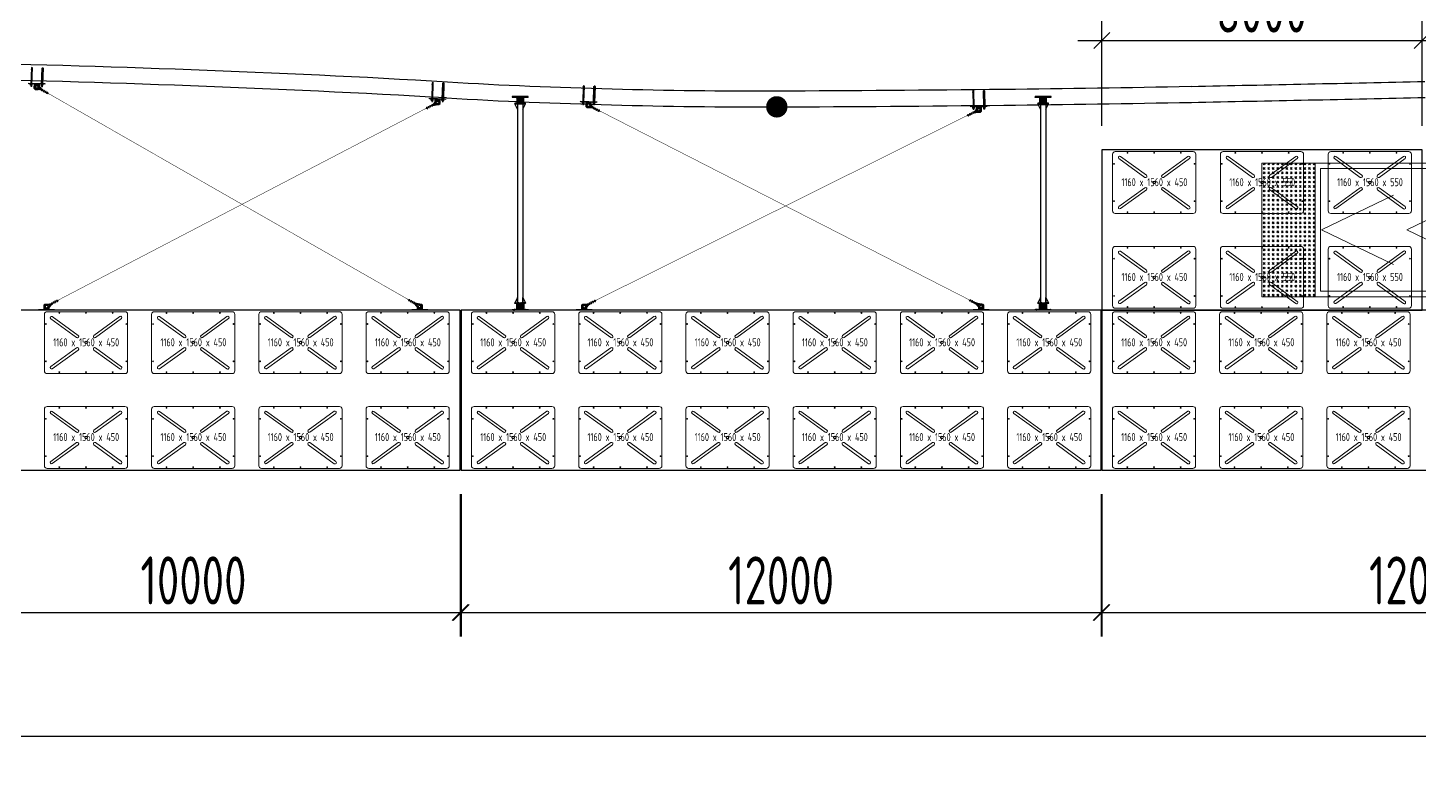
# Model space of a CAD drawing. Header units: millimetres. Extents: x 4 to 2106212, y -117026 to 198097.
# Drawn here: x 1262179 to 1288262, y 118370 to 132092 of the extents above; entities that cross this region are included whole.
import ezdxf

# ---------------------------------------------------------------- set-up
doc = ezdxf.new("R2010")
doc.units = ezdxf.units.MM
for name, pattern in [('CENTER', [0.6, 0.375, -0.075, 0.075, -0.075]), ('DASHDOT2', [12.7, 6.35, -3.175, 0, -3.175]), ('DASHED2', [0.375, 0.25, -0.125])]:
    doc.linetypes.add(name, pattern=pattern)
for name, color, linetype in [('0 @ 1', 7, 'Continuous'), ('BS-Annectent', 115, 'Continuous'), ('HR-dimension', 9, 'Continuous'), ('HR-pontoon', 161, 'Continuous'), ('STEEL', 34, 'Continuous'), ('粗实线', 7, 'Continuous')]:
    doc.layers.add(name, color=color, linetype=linetype)
for name, color, linetype, lineweight in [('扣板', 7, 'Continuous', 9), ('抱桩器', 1, 'Continuous', 18), ('文本', 3, 'Continuous', 13), ('浮箱', 160, 'Continuous', 20)]:
    doc.layers.add(name, color=color, linetype=linetype, lineweight=lineweight)
doc.styles.add('hztxt', font='ros1.shx', dxfattribs={"width": 0.8, "bigfont": 'hztxt.shx'})
doc.linetypes.add('10422', pattern='A,2,[150,AAA.SHX,S=1,R=0,X=0,Y=1],2,[177,AAA.SHX,S=1,R=0,X=0,Y=0.8],1e-09', length=4)
doc.linetypes.add('444', pattern='A,4.5,[145,AAA.SHX,S=1,R=0,X=0,Y=1],4.5,-0.5,[146,AAA.SHX,S=1,R=0,X=0,Y=0],-0.5', length=10)
doc.dimstyles.new('DIM-300', dxfattribs={"dimscale": 300, "dimtxt": 3, "dimasz": 1, "dimexe": 1.5, "dimexo": 1.5, "dimgap": 0.5, "dimtad": 1, "dimdec": 0, "dimzin": 0, "dimdsep": 46, "dimtxsty": 'hztxt', "dimblk": 'OBLIQUE', "dimcen": 0, "dimdle": 1.5, "dimclrd": 9, "dimclre": 9, "dimclrt": 6, "dimadec": 0, "dimazin": 0, "dimtfac": 1, "dimtdec": 0, "dimtix": 1, "dimtofl": 0, "dimtmove": 2, "dimatfit": 0, "dimfxl": 5, "dimtolj": 1, "dimtzin": 0, "dimarcsym": 0})
pattern_1 = [(40.81217054, (-573818.8873, 176698.6793), (-1.452584633, 1.682112997), []), (130.81217054, (-573818.8873, 176698.6793), (-4.5872822625, 1.911641361), [5.55625, -3.33375])]
pattern_2 = [(40.81217054, (-578777.1463, 176555.198), (-1.452584633, 1.682112997), []), (130.81217054, (-578777.1463, 176555.198), (-4.5872822625, 1.911641361), [5.55625, -3.33375])]
pattern_3 = [(225, (43212.285, 45564.743), (4.49012806, -4.49012806), []), (225, (43207.795, 45564.743), (4.49012806, -4.49012806), [7.9375, -1.5875, 0, -1.5875])]
pattern_4 = [(225, (-344287.005, -129412.7357), (4.49012806, -4.49012806), []), (225, (-344291.495, -129412.7357), (4.49012806, -4.49012806), [7.9375, -1.5875, 0, -1.5875])]

# ---------------------------------------------------------------- blocks, each defined once
blk = doc.blocks.new('_Oblique')
at = {"color": 0, "linetype": 'ByBlock', "lineweight": -2}
blk.add_line((-0.5, -0.5), (0.5, 0.5), dxfattribs=at)
blk = doc.blocks.new('*D83')
at = {"color": 9, "lineweight": -2, "transparency": 16777216}
for p, q in [((1282315, 130255), (1282315, 132304)), ((1288315, 130255), (1288315, 132304)), ((1281865, 131854), (1288765, 131854))]:
    blk.add_line(p, q, dxfattribs=at)
at = {"layer": 'Defpoints', "color": 0, "transparency": 16777216}
for p in [(1288315, 131854), (1282315, 129805), (1288315, 129805)]:
    blk.add_point(p, dxfattribs=at)
at = {"color": 9, "lineweight": -2, "transparency": 16777216, "xscale": 300, "yscale": 300, "zscale": 300, "rotation": 180}
blk.add_blockref('_Oblique', (1282315, 131854), dxfattribs=at)
at = {"color": 9, "lineweight": -2, "transparency": 16777216, "xscale": 300, "yscale": 300, "zscale": 300}
blk.add_blockref('_Oblique', (1288315, 131854), dxfattribs=at)
at = {"color": 6, "transparency": 16777216, "insert": (1285315, 132454), "char_height": 900, "attachment_point": 5, "style": 'hztxt'}
blk.add_mtext('\\A1;6000', dxfattribs=at)
blk = doc.blocks.new('*U583')
at = {"layer": '抱桩器'}
h = blk.add_hatch(dxfattribs=at)
h.set_pattern_fill('GOST_GLASS', color=252, scale=10, angle=90)
h.set_pattern_definition([(135, (-669974.417, -109419.865), (5e-15, 84.852814), [50, -70]), (135, (-669974.417, -109398.65), (5e-15, 84.852814), [20, -100]), (135, (-669995.63, -109419.865), (5e-15, 84.852814), [20, -100])])
h.paths.add_polyline_path([(-3750, 1250), (-3750, -1250), (-4750, -1250), (-4750, 1250)])
h = blk.add_hatch(dxfattribs=at)
h.set_pattern_fill('GOST_GLASS', color=252, scale=10, angle=90)
h.set_pattern_definition([(135, (-673974.717, -109419.865), (5e-15, 84.852814), [50, -70]), (135, (-673974.717, -109398.65), (5e-15, 84.852814), [20, -100]), (135, (-673995.93, -109419.865), (5e-15, 84.852814), [20, -100])])
h.paths.add_polyline_path([(4250, 1250), (4250, -1250), (4750, -1250), (4750, 1250)])
at = {"layer": '抱桩器', "color": 252}
for points in [[(-3750, 1250), (-3750, -1250), (-4750, -1250), (-4750, 1250)], [(4250, -1250), (-3750, -1250), (-3750, 1250), (4250, 1250)], [(4150, -1150), (-3650, -1150), (-3650, 1150), (4150, 1150)], [(4250, 1250), (4250, -1250), (4750, -1250), (4750, 1250)]]:
    blk.add_lwpolyline(points, close=True, dxfattribs=at)
for points in [[(-2284, -650), (-3634, 0), (-2284, 650)], [(-684, -650), (-2034, 0), (-684, 650)], [(916, -650), (-434, 0), (916, 650)], [(2516, -650), (1166, 0), (2516, 650)], [(4116, -650), (2766, 0), (4116, 650)]]:
    blk.add_lwpolyline(points, dxfattribs=at)
blk = doc.blocks.new('*U584')
at = {"color": 0, "linetype": 'ByBlock', "lineweight": -2, "transparency": 16777216}
blk.add_blockref('*U583', (0, 0), dxfattribs=at)
blk = doc.blocks.new('MT-ZP')
at = {"layer": 'HR-pontoon', "color": 252}
for points in [[(714284, 261226), (714284, 258226), (720284, 258226), (720284, 261226)], [(692254, 258226), (692254, 255226), (702254, 255226), (702254, 258226)], [(702269, 258226), (702269, 255226), (714269, 255226), (714269, 258226)], [(714284, 258226), (714284, 255226), (726284, 255226), (726284, 258226)]]:
    blk.add_lwpolyline(points, close=True, dxfattribs=at)
at = {"color": 252}
blk.add_blockref('*U584', (722034, 259726), dxfattribs=at)
blk = doc.blocks.new('*U81')
blk.add_blockref('MT-ZP', (-692747, -252919))
blk = doc.blocks.new('*U82')
at = {"color": 0, "linetype": 'ByBlock', "lineweight": -2, "transparency": 16777216}
blk.add_blockref('*U81', (0, 0), dxfattribs=at)
blk = doc.blocks.new('*D538')
at = {"color": 9, "lineweight": -2, "transparency": 16777216}
for p, q in [((1260285, 123355), (1260285, 120688)), ((1270285, 123355), (1270285, 120688)), ((1259835, 121138), (1270735, 121138))]:
    blk.add_line(p, q, dxfattribs=at)
at = {"layer": 'Defpoints', "color": 0, "transparency": 16777216}
for p in [(1260285, 123805), (1270285, 123805), (1270285, 121138)]:
    blk.add_point(p, dxfattribs=at)
at = {"color": 9, "lineweight": -2, "transparency": 16777216, "xscale": 300, "yscale": 300, "zscale": 300, "rotation": 180}
blk.add_blockref('_Oblique', (1260285, 121138), dxfattribs=at)
at = {"color": 9, "lineweight": -2, "transparency": 16777216, "xscale": 300, "yscale": 300, "zscale": 300}
blk.add_blockref('_Oblique', (1270285, 121138), dxfattribs=at)
at = {"color": 6, "transparency": 16777216, "insert": (1265285, 121738), "char_height": 900, "attachment_point": 5, "style": 'hztxt'}
blk.add_mtext('\\A1;10000', dxfattribs=at)
blk = doc.blocks.new('*D539')
at = {"color": 9, "lineweight": -2, "transparency": 16777216}
for p, q in [((1270300, 123355), (1270300, 120688)), ((1282300, 123355), (1282300, 120688)), ((1269850, 121138), (1282750, 121138))]:
    blk.add_line(p, q, dxfattribs=at)
at = {"layer": 'Defpoints', "color": 0, "transparency": 16777216}
for p in [(1270300, 123805), (1282300, 123805), (1282300, 121138)]:
    blk.add_point(p, dxfattribs=at)
at = {"color": 9, "lineweight": -2, "transparency": 16777216, "xscale": 300, "yscale": 300, "zscale": 300, "rotation": 180}
blk.add_blockref('_Oblique', (1270300, 121138), dxfattribs=at)
at = {"color": 9, "lineweight": -2, "transparency": 16777216, "xscale": 300, "yscale": 300, "zscale": 300}
blk.add_blockref('_Oblique', (1282300, 121138), dxfattribs=at)
at = {"color": 6, "transparency": 16777216, "insert": (1276300, 121738), "char_height": 900, "attachment_point": 5, "style": 'hztxt'}
blk.add_mtext('\\A1;12000', dxfattribs=at)
blk = doc.blocks.new('*D540')
at = {"color": 9, "lineweight": -2, "transparency": 16777216}
for p, q in [((1282315, 123355), (1282315, 120688)), ((1294315, 123355), (1294315, 120688)), ((1281865, 121138), (1294765, 121138))]:
    blk.add_line(p, q, dxfattribs=at)
at = {"layer": 'Defpoints', "color": 0, "transparency": 16777216}
for p in [(1282315, 123805), (1294315, 123805), (1294315, 121138)]:
    blk.add_point(p, dxfattribs=at)
at = {"color": 9, "lineweight": -2, "transparency": 16777216, "xscale": 300, "yscale": 300, "zscale": 300, "rotation": 180}
blk.add_blockref('_Oblique', (1282315, 121138), dxfattribs=at)
at = {"color": 9, "lineweight": -2, "transparency": 16777216, "xscale": 300, "yscale": 300, "zscale": 300}
blk.add_blockref('_Oblique', (1294315, 121138), dxfattribs=at)
at = {"color": 6, "transparency": 16777216, "insert": (1288315, 121738), "char_height": 900, "attachment_point": 5, "style": 'hztxt'}
blk.add_mtext('\\A1;12000', dxfattribs=at)
blk = doc.blocks.new('*D534')
at = {"color": 9, "lineweight": -2, "transparency": 16777216}
for p, q in [((1224240, 123355), (1224240, 118370)), ((1294315, 123355), (1294315, 118370)), ((1223790, 118820), (1294765, 118820))]:
    blk.add_line(p, q, dxfattribs=at)
at = {"layer": 'Defpoints', "color": 0, "transparency": 16777216}
for p in [(1224240, 123805), (1294315, 123805), (1294315, 118820)]:
    blk.add_point(p, dxfattribs=at)
at = {"color": 9, "lineweight": -2, "transparency": 16777216, "xscale": 300, "yscale": 300, "zscale": 300, "rotation": 180}
blk.add_blockref('_Oblique', (1224240, 118820), dxfattribs=at)
at = {"color": 9, "lineweight": -2, "transparency": 16777216, "xscale": 300, "yscale": 300, "zscale": 300}
blk.add_blockref('_Oblique', (1294315, 118820), dxfattribs=at)
at = {"color": 6, "transparency": 16777216, "insert": (1259278, 119420), "char_height": 900, "attachment_point": 5, "style": 'hztxt'}
blk.add_mtext('\\A1;70075', dxfattribs=at)
blk = doc.blocks.new('支座')
at = {"layer": '扣板', "color": 7}
blk.add_line((13512, 4747, 0), (13512, 5047, 0), dxfattribs=at)
at = {"layer": '扣板', "color": 7, "elevation": 0}
for points in [[(13512, 4747), (13512, 5047), (13520, 5047), (13520, 4747)], [(13600, 4947), (13620, 4927), (13620, 4867), (13600, 4847), (13520, 4847), (13520, 4947)], [(13560, 4932), (13520, 4932), (13520, 4922), (13560, 4922)], [(13560, 4862), (13520, 4862), (13520, 4872), (13560, 4872)]]:
    blk.add_lwpolyline(points, close=True, dxfattribs=at)
at = {"layer": '扣板', "color": 7}
blk.add_circle((13575, 4897, 0), 25, dxfattribs=at)
blk = doc.blocks.new('*U10')
at = {"color": 7, "linetype": 'Continuous', "lineweight": 15}
for p, q in [((-9, 9), (-10, 8)), ((-10, 8), (-10, 1)), ((-10, 1), (-9, 0)), ((-9, 9), (9, 9)), ((-9, 0), (9, 0)), ((-5, 8), (-5, 1)), ((5, 8), (5, 1)), ((10, 8), (9, 9)), ((9, 0), (10, 1)), ((10, 8), (10, 1))]:
    blk.add_line(p, q, dxfattribs=at)
for centre, start, end in [((0, -8), 72.4233, 107.5767), ((0, 17), 252.4233, 287.5767)]:
    blk.add_arc(centre, 17.2, start, end, dxfattribs=at)
for points, knots in [([(-10, 8), (-10, 9), (-9, 9), (-8, 9), (-7, 9), (-6, 9), (-6, 9), (-5, 8)], [0, 0, 0, 0, 0.264534, 0.399289, 0.53507, 0.765405, 1, 1, 1, 1]), ([(-5, 1), (-6, 1), (-6, 0), (-7, 0), (-8, 0), (-9, 0), (-10, 1), (-10, 1)], [0, 0, 0, 0, 0.264534, 0.399289, 0.53507, 0.765405, 1, 1, 1, 1]), ([(5, 8), (6, 9), (6, 9), (7, 9), (8, 9), (9, 9), (10, 9), (10, 8)], [0, 0, 0, 0, 0.264536, 0.399814, 0.535067, 0.765403, 1, 1, 1, 1]), ([(10, 1), (10, 1), (9, 0), (8, 0), (7, 0), (6, 0), (6, 1), (5, 1)], [0, 0, 0, 0, 0.264536, 0.399814, 0.535067, 0.765403, 1, 1, 1, 1])]:
    blk.add_open_spline(points, degree=3, knots=knots, dxfattribs=at)
blk = doc.blocks.new('A$C72EA2C7E')
blk.add_line((-8, -6), (8, -6))
at = {"color": 7, "linetype": 'Continuous', "lineweight": 15}
for p, q in [((-5, -40), (-5, -6)), ((-4, -41), (-5, -40)), ((5, -40), (-5, -40)), ((-4, -41), (5, -41)), ((5, -6), (5, -40)), ((5, -40), (5, -41))]:
    blk.add_line(p, q, dxfattribs=at)
at = {"color": 7, "linetype": 'Continuous', "lineweight": 0}
for p, q in [((-4, -41), (-4, -6)), ((5, -41), (5, -6))]:
    blk.add_line(p, q, dxfattribs=at)
blk.add_arc((0, -8), 8, 17.4862, 162.5138)
at = {"extrusion": (0, 0, -1), "xscale": 0.9999974999999999, "yscale": 0.9999974999999999, "zscale": -0.9999974999999999}
blk.add_blockref('*U10', (0, -39), dxfattribs=at)
blk = doc.blocks.new('*U1986')
h = blk.add_hatch(color=1)
h.dxf.hatch_style = 1
h.paths.add_polyline_path([(3382, 2191), (3473, 2218, 1.447528), (3428, 2281), (3373, 2204)])
h.paths.add_polyline_path([(3389, 2205), (3388, 2206), (3398, 2220), (3395, 2222), (3434, 2277, -1.452111), (3471, 2226), (3406, 2207), (3405, 2210)], flags=16)
h = blk.add_hatch()
h.set_pattern_fill('ANSI38', color=253, scale=0.7, angle=-4.1878)
h.set_pattern_definition(pattern_2)
h.paths.add_polyline_path([(3404, 2213), (3406, 2207), (3471, 2226, 1.452111), (3434, 2277), (3395, 2222), (3398, 2220), (3401, 2218), (3440, 2273, -1.452111), (3469, 2232)])
h = blk.add_hatch(color=1)
h.dxf.hatch_style = 1
h.paths.add_polyline_path([(-3373, -2204), (-3429, -2283, -1.406258), (-3473, -2218), (-3382, -2191)])
h.paths.add_polyline_path([(-3405, -2210), (-3406, -2207), (-3471, -2226, 1.406258), (-3435, -2278), (-3395, -2222), (-3388, -2205)], flags=16)
h = blk.add_hatch()
h.set_pattern_fill('ANSI38', color=253, scale=0.7, angle=-4.1878)
h.set_pattern_definition(pattern_1)
h.paths.add_polyline_path([(-3401, -2218), (-3395, -2222), (-3434, -2277, -1.452111), (-3471, -2226), (-3406, -2207), (-3405, -2210), (-3404, -2213), (-3469, -2232, 1.452111), (-3440, -2273)])
blk.add_line((3379, 2205), (3379, 2195))
at = {"color": 1, "linetype": 'DASHED2'}
blk.add_line((3483, 2289), (3493, 2274), dxfattribs=at)
at = {"color": 1, "const_width": 8.4}
for points in [[(3380, 2206), (-3393, -2203)], [(3386, 2200), (3251, 2112)], [(-3388, -2209), (-3246, -2117)]]:
    blk.add_lwpolyline(points, dxfattribs=at)
at = {"color": 1}
for points in [[(3382, 2191), (3473, 2218, 1.447528), (3428, 2281), (3373, 2204)], [(3398, 2220), (3388, 2206), (3389, 2205), (3405, 2210), (3406, 2207), (3471, 2226, 1.452111), (3434, 2277), (3395, 2222)], [(-3373, -2204), (-3428, -2281, -1.447528), (-3473, -2218), (-3382, -2191)], [(-3405, -2210), (-3389, -2205), (-3388, -2206), (-3398, -2220), (-3395, -2222), (-3434, -2277, -1.452111), (-3471, -2226), (-3406, -2207)]]:
    blk.add_lwpolyline(points, format="xyb", close=True, dxfattribs=at)
for points in [[(3379, 2195), (3472, 2222, 1.449849), (3431, 2279), (3379, 2205)], [(3406, 2207), (3471, 2226, 1.452111), (3434, 2277), (3395, 2222)], [(3406, 2207), (3471, 2226, 1.452111), (3434, 2277), (3395, 2222)], [(-3376, -2200), (-3431, -2279, -1.449849), (-3472, -2222), (-3384, -2197)], [(-3395, -2222), (-3434, -2277, -1.452111), (-3471, -2226), (-3406, -2207)], [(-3395, -2222), (-3434, -2277, -1.452111), (-3471, -2226), (-3406, -2207)]]:
    blk.add_lwpolyline(points, format="xyb")
for points in [[(3401, 2218), (3440, 2273, -1.452111), (3469, 2232), (3404, 2213), (3406, 2207), (3471, 2226, 1.452111), (3434, 2277), (3395, 2222)], [(-3404, -2213), (-3469, -2232, 1.452111), (-3440, -2273), (-3401, -2218), (-3395, -2222), (-3434, -2277, -1.452111), (-3471, -2226), (-3406, -2207)]]:
    blk.add_lwpolyline(points, format="xyb", close=True)
at = {"color": 252}
for points in [[(3401, 2218), (3440, 2273, -1.452111), (3469, 2232), (3404, 2213), (3406, 2207), (3471, 2226, 1.452111), (3434, 2277), (3395, 2222)], [(-3404, -2213), (-3469, -2232, 1.452111), (-3440, -2273), (-3401, -2218), (-3395, -2222), (-3434, -2277, -1.452111), (-3471, -2226), (-3406, -2207)]]:
    blk.add_lwpolyline(points, format="xyb", close=True, dxfattribs=at)
at = {"xscale": 0.6999999999999998, "yscale": 0.6999999999999998, "zscale": 0.6999999999999998, "rotation": 213.1298866380289}
for p in [(3284, 2123), (3315, 2143), (3345, 2163), (3376, 2183), (-3360, -2201), (-3329, -2181), (-3299, -2161), (-3267, -2141)]:
    blk.add_blockref('A$C72EA2C7E', p, dxfattribs=at)
blk = doc.blocks.new('*U1987')
at = {"color": 0, "linetype": 'ByBlock', "lineweight": -2, "transparency": 16777216}
blk.add_blockref('*U1986', (0, 0), dxfattribs=at)
blk = doc.blocks.new('*U1982')
h = blk.add_hatch(color=1)
h.dxf.hatch_style = 1
h.paths.add_polyline_path([(3382, 2191), (3473, 2218, 1.447528), (3428, 2281), (3373, 2204)])
h.paths.add_polyline_path([(3389, 2205), (3388, 2206), (3398, 2220), (3395, 2222), (3434, 2277, -1.452111), (3471, 2226), (3406, 2207), (3405, 2210)], flags=16)
h = blk.add_hatch()
h.set_pattern_fill('ANSI38', color=253, scale=0.7, angle=-4.1878)
h.set_pattern_definition(pattern_2)
h.paths.add_polyline_path([(3404, 2213), (3406, 2207), (3471, 2226, 1.452111), (3434, 2277), (3395, 2222), (3398, 2220), (3401, 2218), (3440, 2273, -1.452111), (3469, 2232)])
h = blk.add_hatch(color=1)
h.dxf.hatch_style = 1
h.paths.add_polyline_path([(-3373, -2204), (-3429, -2283, -1.406258), (-3473, -2218), (-3382, -2191)])
h.paths.add_polyline_path([(-3405, -2210), (-3406, -2207), (-3471, -2226, 1.406258), (-3435, -2278), (-3395, -2222), (-3388, -2205)], flags=16)
h = blk.add_hatch()
h.set_pattern_fill('ANSI38', color=253, scale=0.7, angle=-4.1878)
h.set_pattern_definition(pattern_1)
h.paths.add_polyline_path([(-3401, -2218), (-3395, -2222), (-3434, -2277, -1.452111), (-3471, -2226), (-3406, -2207), (-3405, -2210), (-3404, -2213), (-3469, -2232, 1.452111), (-3440, -2273)])
blk.add_line((3379, 2205), (3379, 2195))
at = {"color": 1, "linetype": 'DASHED2'}
blk.add_line((3483, 2289), (3493, 2274), dxfattribs=at)
at = {"color": 1, "const_width": 8.4}
for points in [[(3380, 2206), (-3393, -2203)], [(3386, 2200), (3251, 2112)], [(-3388, -2209), (-3246, -2117)]]:
    blk.add_lwpolyline(points, dxfattribs=at)
at = {"color": 1}
for points in [[(3382, 2191), (3473, 2218, 1.447528), (3428, 2281), (3373, 2204)], [(3398, 2220), (3388, 2206), (3389, 2205), (3405, 2210), (3406, 2207), (3471, 2226, 1.452111), (3434, 2277), (3395, 2222)], [(-3373, -2204), (-3428, -2281, -1.447528), (-3473, -2218), (-3382, -2191)], [(-3405, -2210), (-3389, -2205), (-3388, -2206), (-3398, -2220), (-3395, -2222), (-3434, -2277, -1.452111), (-3471, -2226), (-3406, -2207)]]:
    blk.add_lwpolyline(points, format="xyb", close=True, dxfattribs=at)
for points in [[(3379, 2195), (3472, 2222, 1.449849), (3431, 2279), (3379, 2205)], [(3406, 2207), (3471, 2226, 1.452111), (3434, 2277), (3395, 2222)], [(3406, 2207), (3471, 2226, 1.452111), (3434, 2277), (3395, 2222)], [(-3376, -2200), (-3431, -2279, -1.449849), (-3472, -2222), (-3384, -2197)], [(-3395, -2222), (-3434, -2277, -1.452111), (-3471, -2226), (-3406, -2207)], [(-3395, -2222), (-3434, -2277, -1.452111), (-3471, -2226), (-3406, -2207)]]:
    blk.add_lwpolyline(points, format="xyb")
for points in [[(3401, 2218), (3440, 2273, -1.452111), (3469, 2232), (3404, 2213), (3406, 2207), (3471, 2226, 1.452111), (3434, 2277), (3395, 2222)], [(-3404, -2213), (-3469, -2232, 1.452111), (-3440, -2273), (-3401, -2218), (-3395, -2222), (-3434, -2277, -1.452111), (-3471, -2226), (-3406, -2207)]]:
    blk.add_lwpolyline(points, format="xyb", close=True)
at = {"color": 252}
for points in [[(3401, 2218), (3440, 2273, -1.452111), (3469, 2232), (3404, 2213), (3406, 2207), (3471, 2226, 1.452111), (3434, 2277), (3395, 2222)], [(-3404, -2213), (-3469, -2232, 1.452111), (-3440, -2273), (-3401, -2218), (-3395, -2222), (-3434, -2277, -1.452111), (-3471, -2226), (-3406, -2207)]]:
    blk.add_lwpolyline(points, format="xyb", close=True, dxfattribs=at)
at = {"xscale": 0.6999999999999998, "yscale": 0.6999999999999998, "zscale": 0.6999999999999998, "rotation": 213.1298866380289}
for p in [(3284, 2123), (3315, 2143), (3345, 2163), (3376, 2183), (-3360, -2201), (-3329, -2181), (-3299, -2161), (-3267, -2141)]:
    blk.add_blockref('A$C72EA2C7E', p, dxfattribs=at)
blk = doc.blocks.new('*U1985')
at = {"color": 0, "linetype": 'ByBlock', "lineweight": -2, "transparency": 16777216}
blk.add_blockref('*U1982', (0, 0), dxfattribs=at)
blk = doc.blocks.new('A$C97f6d51a')
at = {"color": 1, "linetype": 'DASHDOT2'}
blk.add_line((0, 313), (0, -47), dxfattribs=at)
at = {"layer": 'BS-Annectent'}
for p, q in [((-9, 282), (-9, 282)), ((-9, 281), (-9, 282)), ((-9, 282), (-9, 282)), ((-9, 279), (-8, 279)), ((-8, 278), (-9, 279)), ((-9, 279), (-8, 278)), ((-9, 275), (-7, 276)), ((-6, 274), (-9, 275)), ((-9, 275), (-7, 275)), ((-9, 272), (-6, 274)), ((-6, 270), (-9, 272)), ((-9, 272), (-4, 272)), ((-9, 269), (9, 268)), ((-9, 266), (9, 265)), ((-9, 263), (9, 262)), ((-6, 274), (-6, 274)), ((-6, 274), (-6, 274)), ((-6, 274), (-6, 274)), ((-6, 274), (-6, 274)), ((-6, 274), (-6, 274)), ((6, 270), (-6, 270)), ((4, 271), (9, 271)), ((6, 273), (5, 273)), ((6, 273), (5, 273)), ((6, 273), (9, 274)), ((6, 274), (9, 274)), ((9, 271), (6, 273)), ((6, 270), (9, 271)), ((7, 276), (9, 277)), ((9, 274), (7, 275)), ((9, 277), (8, 278)), ((8, 277), (9, 277)), ((9, 280), (9, 281)), ((9, 280), (9, 280)), ((9, 280), (9, 280)), ((-10, 6), (9, 4)), ((-10, 2), (-6, 4)), ((-6, 1), (-10, 2)), ((-10, 2), (9, 1)), ((-9, 260), (9, 258)), ((-9, 257), (9, 255)), ((-9, 253), (9, 252)), ((-9, 250), (9, 249)), ((-9, 247), (9, 246)), ((-9, 244), (9, 243)), ((-9, 241), (9, 240)), ((-9, 238), (9, 236)), ((-9, 235), (9, 233)), ((-9, 231), (9, 230)), ((-9, 228), (9, 227)), ((-9, 225), (9, 224)), ((-9, 222), (9, 221)), ((-9, 219), (9, 218)), ((-9, 216), (9, 215)), ((-9, 213), (9, 211)), ((-9, 209), (9, 208)), ((-9, 206), (9, 205)), ((-9, 203), (9, 202)), ((-9, 200), (9, 199)), ((-9, 197), (9, 196)), ((-9, 194), (9, 193)), ((-9, 191), (9, 189)), ((-9, 188), (9, 186)), ((-9, 184), (9, 183)), ((-9, 181), (9, 180)), ((-9, 178), (9, 177)), ((-9, 175), (9, 174)), ((-9, 172), (9, 171)), ((-9, 169), (9, 167)), ((-9, 166), (9, 164)), ((-9, 162), (9, 161)), ((-9, 159), (9, 158)), ((-9, 156), (9, 155)), ((-9, 153), (9, 152)), ((-9, 150), (9, 149)), ((-9, 147), (9, 146)), ((-9, 144), (9, 142)), ((-9, 140), (9, 139)), ((-9, 137), (9, 136)), ((-9, 134), (9, 133)), ((-9, 131), (9, 130)), ((-9, 128), (9, 127)), ((-9, 125), (9, 124)), ((-9, 122), (9, 120)), ((-9, 119), (9, 117)), ((-9, 115), (9, 114)), ((-9, 112), (9, 111)), ((-9, 109), (9, 108)), ((-9, 106), (9, 105)), ((-9, 103), (9, 102)), ((-9, 100), (9, 98)), ((-9, 97), (9, 95)), ((-9, 93), (9, 92)), ((-9, 90), (9, 89)), ((-9, 87), (9, 86)), ((-9, 84), (9, 83)), ((-9, 81), (9, 80)), ((-9, 78), (9, 76)), ((-9, 75), (9, 73)), ((-9, 71), (9, 70)), ((-9, 68), (9, 67)), ((-9, 65), (9, 64)), ((-9, 62), (9, 61)), ((-9, 59), (9, 58)), ((-9, 56), (9, 55)), ((-9, 53), (9, 51)), ((-9, 49), (9, 48)), ((-9, 46), (9, 45)), ((-9, 43), (9, 42)), ((-9, 40), (9, 39)), ((-9, 37), (9, 36)), ((-9, 34), (9, 33)), ((-9, 31), (9, 29)), ((-9, 28), (9, 26)), ((-9, 24), (9, 23)), ((-9, 21), (9, 20)), ((-9, 18), (9, 17)), ((-9, 15), (9, 14)), ((-9, 12), (9, 11)), ((-9, 9), (9, 7)), ((-8, 0), (-6, 1)), ((6, 147), (-6, 148)), ((6, 116), (-6, 117)), ((6, 3), (-6, 4)), ((2, 0), (-6, 1)), ((6, 147), (9, 149)), ((9, 1), (6, 3)), ((7, 0), (9, 1)), ((-16, -24), (-16, -11)), ((12, -9), (-12, -9)), ((12, -27), (-12, -27)), ((-9, -29), (-6, -28)), ((-6, -31), (-9, -29)), ((9, -30), (-9, -29)), ((-9, -32), (-6, -31)), ((-6, -34), (-9, -32)), ((9, -33), (-9, -32)), ((-9, -35), (-6, -34)), ((-6, -37), (-9, -35)), ((9, -37), (-9, -35)), ((-9, -38), (-6, -37)), ((-6, -40), (-9, -38)), ((9, -40), (-9, -38)), ((-8, -24), (-8, -11)), ((-6, -28), (-8, -27)), ((-7, -40), (-7, -43)), ((6, -29), (-6, -28)), ((6, -29), (-6, -28)), ((6, -32), (-6, -31)), ((6, -32), (-6, -31)), ((6, -35), (-6, -34)), ((6, -38), (-6, -37)), ((6, -38), (-6, -37)), ((6, -41), (-6, -40)), ((-5, -44), (5, -44)), ((-4, -40), (-4, -43)), ((-2, -9), (0, -4)), ((9, -27), (-1, -27)), ((0, -9), (2, -4)), ((4, -41), (4, -43)), ((6, -29), (9, -27)), ((9, -30), (6, -29)), ((6, -32), (9, -30)), ((9, -33), (6, -32)), ((6, -35), (9, -33)), ((9, -37), (6, -35)), ((6, -38), (9, -37)), ((9, -40), (6, -38)), ((6, -41), (9, -40)), ((7, -41), (7, -43)), ((8, -24), (8, -11)), ((9, -27), (8, -27)), ((16, -24), (16, -11))]:
    blk.add_line(p, q, dxfattribs=at)
blk.add_lwpolyline([(10, 0), (10, 300), (0, 306), (-10, 300), (-10, 0)], dxfattribs=at)
for points in [[(-19, -4), (-19, 0), (19, 0), (19, -4)], [(-15, -9), (15, -9), (15, -4), (-15, -4)]]:
    blk.add_lwpolyline(points, close=True, dxfattribs=at)
for points in [[(16, -11, 0.612824), (8, -11, 0.305874), (-8, -11, 0.612824), (-16, -11)], [(16, -24, -0.612824), (8, -24, -0.305874), (-8, -24, -0.612824), (-16, -24)], [(-7, -43, 0.516475), (-4, -43, 0.258238), (4, -43, 0.516475), (7, -43)]]:
    blk.add_lwpolyline(points, format="xyb", dxfattribs=at)
blk = doc.blocks.new('A$Ce460a15a')
at = {"layer": 'STEEL', "color": 22}
for points in [[(12, 150), (12, -150), (0, -150), (0, 150)], [(92, -50), (112, -30), (112, 30), (92, 50), (12, 50), (12, -50)], [(52, 35), (12, 35), (12, 25), (52, 25)], [(52, -35), (12, -35), (12, -25), (52, -25)]]:
    blk.add_lwpolyline(points, close=True, dxfattribs=at)
blk.add_circle((67, 0), 25, dxfattribs=at)
at = {"layer": 'HR-dimension', "xscale": -1, "rotation": 90}
blk.add_blockref('A$C97f6d51a', (12, 100), dxfattribs=at)
at = {"layer": 'HR-dimension', "rotation": 90.00000000000001}
blk.add_blockref('A$C97f6d51a', (12, -100), dxfattribs=at)
blk = doc.blocks.new('*U1976')
h = blk.add_hatch(color=1)
h.dxf.hatch_style = 1
h.paths.add_polyline_path([(3382, 2191), (3473, 2218, 1.447528), (3428, 2281), (3373, 2204)])
h.paths.add_polyline_path([(3389, 2205), (3388, 2206), (3398, 2220), (3395, 2222), (3434, 2277, -1.452111), (3471, 2226), (3406, 2207), (3405, 2210)], flags=16)
h = blk.add_hatch()
h.set_pattern_fill('ANSI38', color=253, scale=0.7, angle=-4.1878)
h.set_pattern_definition(pattern_2)
h.paths.add_polyline_path([(3404, 2213), (3406, 2207), (3471, 2226, 1.452111), (3434, 2277), (3395, 2222), (3398, 2220), (3401, 2218), (3440, 2273, -1.452111), (3469, 2232)])
h = blk.add_hatch(color=1)
h.dxf.hatch_style = 1
h.paths.add_polyline_path([(-3373, -2204), (-3429, -2283, -1.406258), (-3473, -2218), (-3382, -2191)])
h.paths.add_polyline_path([(-3405, -2210), (-3406, -2207), (-3471, -2226, 1.406258), (-3435, -2278), (-3395, -2222), (-3388, -2205)], flags=16)
h = blk.add_hatch()
h.set_pattern_fill('ANSI38', color=253, scale=0.7, angle=-4.1878)
h.set_pattern_definition(pattern_1)
h.paths.add_polyline_path([(-3401, -2218), (-3395, -2222), (-3434, -2277, -1.452111), (-3471, -2226), (-3406, -2207), (-3405, -2210), (-3404, -2213), (-3469, -2232, 1.452111), (-3440, -2273)])
blk.add_line((3379, 2205), (3379, 2195))
at = {"color": 1, "linetype": 'DASHED2'}
blk.add_line((3483, 2289), (3493, 2274), dxfattribs=at)
at = {"color": 1, "const_width": 8.4}
for points in [[(3380, 2206), (-3393, -2203)], [(3386, 2200), (3251, 2112)], [(-3388, -2209), (-3246, -2117)]]:
    blk.add_lwpolyline(points, dxfattribs=at)
at = {"color": 1}
for points in [[(3382, 2191), (3473, 2218, 1.447528), (3428, 2281), (3373, 2204)], [(3398, 2220), (3388, 2206), (3389, 2205), (3405, 2210), (3406, 2207), (3471, 2226, 1.452111), (3434, 2277), (3395, 2222)], [(-3373, -2204), (-3428, -2281, -1.447528), (-3473, -2218), (-3382, -2191)], [(-3405, -2210), (-3389, -2205), (-3388, -2206), (-3398, -2220), (-3395, -2222), (-3434, -2277, -1.452111), (-3471, -2226), (-3406, -2207)]]:
    blk.add_lwpolyline(points, format="xyb", close=True, dxfattribs=at)
for points in [[(3379, 2195), (3472, 2222, 1.449849), (3431, 2279), (3379, 2205)], [(3406, 2207), (3471, 2226, 1.452111), (3434, 2277), (3395, 2222)], [(3406, 2207), (3471, 2226, 1.452111), (3434, 2277), (3395, 2222)], [(-3376, -2200), (-3431, -2279, -1.449849), (-3472, -2222), (-3384, -2197)], [(-3395, -2222), (-3434, -2277, -1.452111), (-3471, -2226), (-3406, -2207)], [(-3395, -2222), (-3434, -2277, -1.452111), (-3471, -2226), (-3406, -2207)]]:
    blk.add_lwpolyline(points, format="xyb")
for points in [[(3401, 2218), (3440, 2273, -1.452111), (3469, 2232), (3404, 2213), (3406, 2207), (3471, 2226, 1.452111), (3434, 2277), (3395, 2222)], [(-3404, -2213), (-3469, -2232, 1.452111), (-3440, -2273), (-3401, -2218), (-3395, -2222), (-3434, -2277, -1.452111), (-3471, -2226), (-3406, -2207)]]:
    blk.add_lwpolyline(points, format="xyb", close=True)
at = {"color": 252}
for points in [[(3401, 2218), (3440, 2273, -1.452111), (3469, 2232), (3404, 2213), (3406, 2207), (3471, 2226, 1.452111), (3434, 2277), (3395, 2222)], [(-3404, -2213), (-3469, -2232, 1.452111), (-3440, -2273), (-3401, -2218), (-3395, -2222), (-3434, -2277, -1.452111), (-3471, -2226), (-3406, -2207)]]:
    blk.add_lwpolyline(points, format="xyb", close=True, dxfattribs=at)
at = {"xscale": 0.6999999999999998, "yscale": 0.6999999999999998, "zscale": 0.6999999999999998, "rotation": 213.1298866380289}
for p in [(3284, 2123), (3315, 2143), (3345, 2163), (3376, 2183), (-3360, -2201), (-3329, -2181), (-3299, -2161), (-3267, -2141)]:
    blk.add_blockref('A$C72EA2C7E', p, dxfattribs=at)
blk = doc.blocks.new('*U1977')
at = {"color": 0, "linetype": 'ByBlock', "lineweight": -2, "transparency": 16777216}
blk.add_blockref('*U1976', (0, 0), dxfattribs=at)
blk = doc.blocks.new('*U1988')
h = blk.add_hatch(color=1)
h.dxf.hatch_style = 1
h.paths.add_polyline_path([(3382, 2191), (3473, 2218, 1.447528), (3428, 2281), (3373, 2204)])
h.paths.add_polyline_path([(3389, 2205), (3388, 2206), (3398, 2220), (3395, 2222), (3434, 2277, -1.452111), (3471, 2226), (3406, 2207), (3405, 2210)], flags=16)
h = blk.add_hatch()
h.set_pattern_fill('ANSI38', color=253, scale=0.7, angle=-4.1878)
h.set_pattern_definition(pattern_2)
h.paths.add_polyline_path([(3404, 2213), (3406, 2207), (3471, 2226, 1.452111), (3434, 2277), (3395, 2222), (3398, 2220), (3401, 2218), (3440, 2273, -1.452111), (3469, 2232)])
h = blk.add_hatch(color=1)
h.dxf.hatch_style = 1
h.paths.add_polyline_path([(-3373, -2204), (-3429, -2283, -1.406258), (-3473, -2218), (-3382, -2191)])
h.paths.add_polyline_path([(-3405, -2210), (-3406, -2207), (-3471, -2226, 1.406258), (-3435, -2278), (-3395, -2222), (-3388, -2205)], flags=16)
h = blk.add_hatch()
h.set_pattern_fill('ANSI38', color=253, scale=0.7, angle=-4.1878)
h.set_pattern_definition(pattern_1)
h.paths.add_polyline_path([(-3401, -2218), (-3395, -2222), (-3434, -2277, -1.452111), (-3471, -2226), (-3406, -2207), (-3405, -2210), (-3404, -2213), (-3469, -2232, 1.452111), (-3440, -2273)])
blk.add_line((3379, 2205), (3379, 2195))
at = {"color": 1, "linetype": 'DASHED2'}
blk.add_line((3483, 2289), (3493, 2274), dxfattribs=at)
at = {"color": 1, "const_width": 8.4}
for points in [[(3380, 2206), (-3393, -2203)], [(3386, 2200), (3251, 2112)], [(-3388, -2209), (-3246, -2117)]]:
    blk.add_lwpolyline(points, dxfattribs=at)
at = {"color": 1}
for points in [[(3382, 2191), (3473, 2218, 1.447528), (3428, 2281), (3373, 2204)], [(3398, 2220), (3388, 2206), (3389, 2205), (3405, 2210), (3406, 2207), (3471, 2226, 1.452111), (3434, 2277), (3395, 2222)], [(-3373, -2204), (-3428, -2281, -1.447528), (-3473, -2218), (-3382, -2191)], [(-3405, -2210), (-3389, -2205), (-3388, -2206), (-3398, -2220), (-3395, -2222), (-3434, -2277, -1.452111), (-3471, -2226), (-3406, -2207)]]:
    blk.add_lwpolyline(points, format="xyb", close=True, dxfattribs=at)
for points in [[(3379, 2195), (3472, 2222, 1.449849), (3431, 2279), (3379, 2205)], [(3406, 2207), (3471, 2226, 1.452111), (3434, 2277), (3395, 2222)], [(3406, 2207), (3471, 2226, 1.452111), (3434, 2277), (3395, 2222)], [(-3376, -2200), (-3431, -2279, -1.449849), (-3472, -2222), (-3384, -2197)], [(-3395, -2222), (-3434, -2277, -1.452111), (-3471, -2226), (-3406, -2207)], [(-3395, -2222), (-3434, -2277, -1.452111), (-3471, -2226), (-3406, -2207)]]:
    blk.add_lwpolyline(points, format="xyb")
for points in [[(3401, 2218), (3440, 2273, -1.452111), (3469, 2232), (3404, 2213), (3406, 2207), (3471, 2226, 1.452111), (3434, 2277), (3395, 2222)], [(-3404, -2213), (-3469, -2232, 1.452111), (-3440, -2273), (-3401, -2218), (-3395, -2222), (-3434, -2277, -1.452111), (-3471, -2226), (-3406, -2207)]]:
    blk.add_lwpolyline(points, format="xyb", close=True)
at = {"color": 252}
for points in [[(3401, 2218), (3440, 2273, -1.452111), (3469, 2232), (3404, 2213), (3406, 2207), (3471, 2226, 1.452111), (3434, 2277), (3395, 2222)], [(-3404, -2213), (-3469, -2232, 1.452111), (-3440, -2273), (-3401, -2218), (-3395, -2222), (-3434, -2277, -1.452111), (-3471, -2226), (-3406, -2207)]]:
    blk.add_lwpolyline(points, format="xyb", close=True, dxfattribs=at)
at = {"xscale": 0.6999999999999998, "yscale": 0.6999999999999998, "zscale": 0.6999999999999998, "rotation": 213.1298866380289}
for p in [(3284, 2123), (3315, 2143), (3345, 2163), (3376, 2183), (-3360, -2201), (-3329, -2181), (-3299, -2161), (-3267, -2141)]:
    blk.add_blockref('A$C72EA2C7E', p, dxfattribs=at)
blk = doc.blocks.new('*U1989')
at = {"color": 0, "linetype": 'ByBlock', "lineweight": -2, "transparency": 16777216}
blk.add_blockref('*U1988', (0, 0), dxfattribs=at)
blk = doc.blocks.new('*U2001')
h = blk.add_hatch()
h.set_pattern_fill('ANSI35', color=4, angle=180)
h.set_pattern_definition(pattern_3)
h.paths.add_polyline_path([(24, -89), (36, -89), (36, -67), (24, -67)])
h.paths.add_polyline_path([(24, -31), (36, -31), (36, 11), (24, 11)])
h.paths.add_polyline_path([(-100, 11), (100, 11), (100, 21), (-100, 21)])
h.paths.add_polyline_path([(-36, -31), (-24, -31), (-24, 11), (-36, 11)])
h.paths.add_polyline_path([(-36, -89), (-24, -89), (-24, -67), (-36, -67)])
h = blk.add_hatch()
h.set_pattern_fill('ANSI35', color=4, angle=180)
h.set_pattern_definition(pattern_4)
h.paths.add_polyline_path([(-129, -116), (-150, -116), (-150, -104), (-129, -104)])
h.paths.add_polyline_path([(111, -116), (-111, -116), (-111, -104), (111, -104)])
h.paths.add_polyline_path([(150, -116), (129, -116), (129, -104), (150, -104)])
h.paths.add_polyline_path([(66, -104), (54, -104), (54, -67), (66, -67)])
h.paths.add_polyline_path([(66, -31), (54, -31), (54, -4), (66, -4)])
h.paths.add_polyline_path([(6, -31), (-6, -31), (-6, -4), (6, -4)])
h.paths.add_polyline_path([(6, -104), (-6, -104), (-6, -67), (6, -67)])
h.paths.add_polyline_path([(-54, -104), (-66, -104), (-66, -67), (-54, -67)])
h.paths.add_polyline_path([(-54, -31), (-66, -31), (-66, -4), (-54, -4)])
at = {"color": 4}
for points in [[(100, 11), (-100, 11), (-100, 21), (100, 21), (100, 11)], [(-36, -89), (-36, 11), (-24, 11), (-24, -89), (-36, -89)], [(24, -89), (24, 11), (36, 11), (36, -89), (24, -89)], [(150, -116), (-150, -116), (-150, -104), (150, -104), (150, -116)], [(-66, -104), (-66, -4), (-54, -4), (-54, -104), (-66, -104)], [(-6, -104), (-6, -4), (6, -4), (6, -104), (-6, -104)], [(54, -104), (54, -4), (66, -4), (66, -104), (54, -104)]]:
    blk.add_lwpolyline(points, dxfattribs=at)
at = {"layer": 'Defpoints', "color": 4}
for points in [[(-100, 21), (-50, 21), (-50, 121), (-100, 21)], [(100, 21), (50, 21), (50, 121), (100, 21)]]:
    blk.add_lwpolyline(points, dxfattribs=at)
at = {"layer": 'Defpoints', "color": 4, "linetype": 'CENTER', "ltscale": 2}
for points in [[(-129, -116), (-111, -116), (-111, -104), (-129, -104)], [(-66, -31), (-54, -31), (-54, -67), (-66, -67)], [(-36, -31), (-24, -31), (-24, -67), (-36, -67)], [(-6, -31), (6, -31), (6, -67), (-6, -67)], [(24, -31), (36, -31), (36, -67), (24, -67)], [(54, -31), (66, -31), (66, -67), (54, -67)], [(129, -116), (111, -116), (111, -104), (129, -104)]]:
    blk.add_lwpolyline(points, close=True, dxfattribs=at)
for points in [[(-120, -99), (-120, -111), (-120, -121)], [(-66, -49), (66, -49)], [(-66, -49), (66, -49)], [(120, -99), (120, -111), (120, -121)]]:
    blk.add_lwpolyline(points, dxfattribs=at)
blk = doc.blocks.new('*U1998')
at = {"layer": '粗实线', "color": 0, "linetype": 'ByBlock', "lineweight": -2, "transparency": 16777216}
blk.add_blockref('*U2001', (0, 0), dxfattribs=at)
blk = doc.blocks.new('*U1999')
h = blk.add_hatch()
h.set_pattern_fill('ANSI35', color=4, angle=180)
h.set_pattern_definition(pattern_3)
h.paths.add_polyline_path([(24, -89), (36, -89), (36, -67), (24, -67)])
h.paths.add_polyline_path([(24, -31), (36, -31), (36, 11), (24, 11)])
h.paths.add_polyline_path([(-100, 11), (100, 11), (100, 21), (-100, 21)])
h.paths.add_polyline_path([(-36, -31), (-24, -31), (-24, 11), (-36, 11)])
h.paths.add_polyline_path([(-36, -89), (-24, -89), (-24, -67), (-36, -67)])
h = blk.add_hatch()
h.set_pattern_fill('ANSI35', color=4, angle=180)
h.set_pattern_definition(pattern_4)
h.paths.add_polyline_path([(-129, -116), (-150, -116), (-150, -104), (-129, -104)])
h.paths.add_polyline_path([(111, -116), (-111, -116), (-111, -104), (111, -104)])
h.paths.add_polyline_path([(150, -116), (129, -116), (129, -104), (150, -104)])
h.paths.add_polyline_path([(66, -104), (54, -104), (54, -67), (66, -67)])
h.paths.add_polyline_path([(66, -31), (54, -31), (54, -4), (66, -4)])
h.paths.add_polyline_path([(6, -31), (-6, -31), (-6, -4), (6, -4)])
h.paths.add_polyline_path([(6, -104), (-6, -104), (-6, -67), (6, -67)])
h.paths.add_polyline_path([(-54, -104), (-66, -104), (-66, -67), (-54, -67)])
h.paths.add_polyline_path([(-54, -31), (-66, -31), (-66, -4), (-54, -4)])
at = {"color": 4}
for points in [[(100, 11), (-100, 11), (-100, 21), (100, 21), (100, 11)], [(-36, -89), (-36, 11), (-24, 11), (-24, -89), (-36, -89)], [(24, -89), (24, 11), (36, 11), (36, -89), (24, -89)], [(150, -116), (-150, -116), (-150, -104), (150, -104), (150, -116)], [(-66, -104), (-66, -4), (-54, -4), (-54, -104), (-66, -104)], [(-6, -104), (-6, -4), (6, -4), (6, -104), (-6, -104)], [(54, -104), (54, -4), (66, -4), (66, -104), (54, -104)]]:
    blk.add_lwpolyline(points, dxfattribs=at)
at = {"layer": 'Defpoints', "color": 4}
for points in [[(-100, 21), (-50, 21), (-50, 121), (-100, 21)], [(100, 21), (50, 21), (50, 121), (100, 21)]]:
    blk.add_lwpolyline(points, dxfattribs=at)
at = {"layer": 'Defpoints', "color": 4, "linetype": 'CENTER', "ltscale": 2}
for points in [[(-129, -116), (-111, -116), (-111, -104), (-129, -104)], [(-66, -31), (-54, -31), (-54, -67), (-66, -67)], [(-36, -31), (-24, -31), (-24, -67), (-36, -67)], [(-6, -31), (6, -31), (6, -67), (-6, -67)], [(24, -31), (36, -31), (36, -67), (24, -67)], [(54, -31), (66, -31), (66, -67), (54, -67)], [(129, -116), (111, -116), (111, -104), (129, -104)]]:
    blk.add_lwpolyline(points, close=True, dxfattribs=at)
for points in [[(-120, -99), (-120, -111), (-120, -121)], [(-66, -49), (66, -49)], [(-66, -49), (66, -49)], [(120, -99), (120, -111), (120, -121)]]:
    blk.add_lwpolyline(points, dxfattribs=at)
blk = doc.blocks.new('*U2000')
at = {"layer": '粗实线', "color": 0, "linetype": 'ByBlock', "lineweight": -2, "transparency": 16777216}
blk.add_blockref('*U1999', (0, 0), dxfattribs=at)
blk = doc.blocks.new('*U1973')
at = {"layer": '粗实线', "color": 4}
for points in [[(-50, 1863), (-50, -1863)], [(50, 1863), (50, -1863)]]:
    blk.add_lwpolyline(points, dxfattribs=at)
at = {"layer": '粗实线', "color": 4, "xscale": -1, "rotation": 179.9999997006857}
blk.add_blockref('*U2000', (0, 1884), dxfattribs=at)
at = {"layer": '粗实线', "color": 4, "rotation": 359.9999997006856}
blk.add_blockref('*U1998', (0, -1884), dxfattribs=at)
blk = doc.blocks.new('*U1974')
at = {"color": 0, "linetype": 'ByBlock', "lineweight": -2, "transparency": 16777216}
for p in [(19600, 0), (29400, 0)]:
    blk.add_blockref('*U1973', p, dxfattribs=at)
blk = doc.blocks.new('jytkjyk')
at = {"layer": '粗实线', "color": 252, "linetype": 'Continuous', "const_width": 200, "elevation": 12270, "flags": 128}
blk.add_lwpolyline([(506320, 130617, 1), (506520, 130607, 1)], format="xyb", close=True, dxfattribs=at)
at = {"layer": '粗实线', "color": 252, "linetype": '444'}
for centre, radius, start, end in [((486240, -113596), 245074, 86.72349, 88.97283), ((506040, 232273), 101361, 266.72349, 270.21408), ((504192, 726810), 595902, 270.214077, 270.623174), ((506257, 536984), 406065, 270.62317, 271.1187), ((483543, 1700180), 1569483, 271.1187, 271.278791)]:
    blk.add_arc(centre, radius, start, end, dxfattribs=at)
at = {"layer": '粗实线', "color": 252, "linetype": '10422'}
for centre, radius, start, end in [((486240, -113596), 244774, 86.72349, 88.97283), ((506040, 232273), 101661, 266.72349, 270.21408), ((506257, 536984), 406365, 270.62317, 271.1187), ((483543, 1700180), 1569783, 271.1187, 271.278791), ((504192, 726810), 596203, 270.214077, 270.623174)]:
    blk.add_arc(centre, radius, start, end, dxfattribs=at)
at = {"xscale": -1}
for name, p, rotation in [('*U1985', (496135, 128928), 3.282830280946554), ('*U1989', (506566, 128759), 5.996360257746147)]:
    blk.add_blockref(name, p, dxfattribs=dict(at, rotation=rotation))
for name, p, rotation in [('*U1987', (496396, 128781), 354.4616021806412), ('*U1977', (506507, 128712), 353.3897754747221)]:
    blk.add_blockref(name, p, dxfattribs=dict(rotation=rotation))
blk.add_blockref('*U1974', (482011, 128805))
at = {"layer": '0 @ 1', "rotation": 89.99999970068562}
for p in [(497626, 113293, 0), (504626, 113293, 0), (507708, 113293, 0), (515148, 113293, 0)]:
    blk.add_blockref('支座', p, dxfattribs=at)
at = {"layer": 'HR-dimension'}
for p, rotation in [((492547, 131051), 268.3381173608265), ((500060, 130768), 268.3381173608265), ((502893, 130711), 268.2457917053568), ((510208, 130625), 270.986401448292)]:
    blk.add_blockref('A$Ce460a15a', p, dxfattribs=dict(at, rotation=rotation))
blk = doc.blocks.new('FX')
at = {"layer": '浮箱', "color": 5, "linetype": 'Continuous'}
for p, q in [((1949463, 183146, 0), (1950923, 183146, 0)), ((1949413, 182036, 0), (1949413, 183096, 0)), ((1950973, 183096, 0), (1950973, 182036, 0)), ((1950923, 181986, 0), (1949463, 181986, 0))]:
    blk.add_line(p, q, dxfattribs=at)
at = {"layer": '浮箱', "color": 1, "linetype": 'CENTER', "ltscale": 9.652}
for p, q in [((1949703, 183121, 0), (1949683, 183121, 0)), ((1949693, 183131, 0), (1949693, 183110, 0)), ((1950203, 183121, 0), (1950183, 183121, 0)), ((1950193, 183131, 0), (1950193, 183110, 0)), ((1950703, 183121, 0), (1950683, 183121, 0)), ((1950693, 183131, 0), (1950693, 183110, 0)), ((1949448, 182916, 0), (1949428, 182916, 0)), ((1949438, 182926, 0), (1949438, 182905, 0)), ((1950958, 182916, 0), (1950938, 182916, 0)), ((1950948, 182926, 0), (1950948, 182905, 0)), ((1949448, 182216, 0), (1949428, 182216, 0)), ((1949438, 182226, 0), (1949438, 182205, 0)), ((1950958, 182216, 0), (1950938, 182216, 0)), ((1950948, 182226, 0), (1950948, 182205, 0)), ((1949703, 182011, 0), (1949683, 182011, 0)), ((1949693, 182021, 0), (1949693, 182000, 0)), ((1950203, 182011, 0), (1950183, 182011, 0)), ((1950193, 182021, 0), (1950193, 182000, 0)), ((1950703, 182011, 0), (1950683, 182011, 0)), ((1950693, 182021, 0), (1950693, 182000, 0))]:
    blk.add_line(p, q, dxfattribs=at)
at = {"layer": '浮箱', "linetype": 'Continuous'}
for p, q in [((1950794, 183146, 0), (1950794, 183146, 0)), ((1950799, 183146, 0), (1950799, 183146, 0)), ((1950799, 183146, 0), (1950799, 183146, 0)), ((1950799, 183146, 0), (1950799, 183146, 0)), ((1950800, 183146, 0), (1950800, 183146, 0)), ((1950800, 183146, 0), (1950800, 183146, 0)), ((1950800, 183146, 0), (1950800, 183146, 0)), ((1950805, 183146, 0), (1950805, 183146, 0)), ((1949413, 182978, 0), (1949413, 182978, 0)), ((1949413, 182973, 0), (1949413, 182973, 0)), ((1949413, 182972, 0), (1949413, 182972, 0)), ((1949413, 182972, 0), (1949413, 182972, 0)), ((1949413, 182972, 0), (1949413, 182972, 0)), ((1949413, 182971, 0), (1949413, 182971, 0)), ((1949413, 182971, 0), (1949413, 182971, 0)), ((1949413, 182967, 0), (1949413, 182967, 0))]:
    blk.add_line(p, q, dxfattribs=at)
at = {"layer": '浮箱', "color": 5, "linetype": 'Continuous', "elevation": 0}
for points in [[(1949530, 183014, -1), (1949559, 183054), (1950045, 182703, -0.999989), (1950016, 182662), (1949530, 183014)], [(1950855, 183016, 1), (1950825, 183057), (1950340, 182703, 0.999989), (1950369, 182663), (1950855, 183016)], [(1949530, 182117, 1), (1949559, 182077), (1950045, 182428, 0.999989), (1950016, 182469), (1949530, 182117)], [(1950855, 182115, -1), (1950825, 182075), (1950340, 182428, -0.999989), (1950369, 182468), (1950855, 182115)]]:
    blk.add_lwpolyline(points, format="xyb", dxfattribs=at)
blk.add_lwpolyline([(1950208, 182586), (1950208, 182586)], dxfattribs=at)
at = {"layer": '浮箱', "color": 9, "linetype": 'Continuous'}
for centre in [(1949693, 183121, 0), (1950193, 183121, 0), (1950693, 183121, 0), (1949438, 182916, 0), (1950948, 182916, 0), (1949438, 182216, 0), (1950948, 182216, 0), (1949693, 182011, 0), (1950193, 182011, 0), (1950693, 182011, 0)]:
    blk.add_circle(centre, 7.5, dxfattribs=at)
at = {"layer": '浮箱', "color": 5, "linetype": 'Continuous'}
for radius in [25, 20]:
    blk.add_circle((1950193, 182566, 0), radius, dxfattribs=at)
at = {"layer": '浮箱', "color": 5, "linetype": 'Continuous', "extrusion": (0, 0, -1)}
for centre, start, end in [((-1949463, 183096, 0), 0, 90), ((-1950923, 183096, 0), 90, 180), ((-1949463, 182036, 0), 270, 0), ((-1950923, 182036, 0), 180, 270)]:
    blk.add_arc(centre, 50, start, end, dxfattribs=at)

msp = doc.modelspace()

# ---------------------------------------------------------------- block references
for name, p in [('jytkjyk', (769800.0033, -0.0006, 0.001)), ('*U82', (1260777.9797, 121497.9818)), ('FX', (-666897.5045, -53372.5792, 0.0005)), ('FX', (-664877.5045, -53372.5792, 0.0005)), ('FX', (-662857.5045, -53372.5792, 0.0005)), ('FX', (-686922.5046, -56372.5791, 0.0005)), ('FX', (-684912.5046, -56372.5791, 0.0005)), ('FX', (-682902.5046, -56372.5791, 0.0005)), ('FX', (-680892.5046, -56372.5791, 0.0005)), ('FX', (-678917.5045, -56372.5791, 0.0005)), ('FX', (-676907.5045, -56372.5791, 0.0005)), ('FX', (-674897.5045, -56372.5791, 0.0005)), ('FX', (-672887.5045, -56372.5791, 0.0005)), ('FX', (-670877.5045, -56372.5791, 0.0005)), ('FX', (-668867.5045, -56372.5791, 0.0005)), ('FX', (-666902.5045, -56372.5792, 0.0005)), ('FX', (-664892.5045, -56372.5792, 0.0005)), ('FX', (-662882.5045, -56372.5792, 0.0005))]:
    msp.add_blockref(name, p)
at = {"xscale": -1, "rotation": 180}
for p in [(-666897.5045, 309982.5984, 0.0005), (-664877.5045, 309982.5984, 0.0005), (-662857.5045, 309982.5984, 0.0005), (-686922.5046, 306982.5986, 0.0005), (-684912.5046, 306982.5986, 0.0005), (-682902.5046, 306982.5986, 0.0005), (-680892.5046, 306982.5986, 0.0005), (-678917.5045, 306982.5985, 0.0005), (-676907.5045, 306982.5985, 0.0005), (-674897.5045, 306982.5985, 0.0005), (-672887.5045, 306982.5985, 0.0005), (-670877.5045, 306982.5985, 0.0005), (-668867.5045, 306982.5985, 0.0005), (-666902.5045, 306982.5984, 0.0005), (-664892.5045, 306982.5984, 0.0005), (-662882.5045, 306982.5984, 0.0005)]:
    msp.add_blockref('FX', p, dxfattribs=at)

# ---------------------------------------------------------------- texts
at = {"layer": '文本', "color": 3, "char_height": 150, "attachment_point": 3, "style": 'hztxt'}
for insert in [(1283916.3248, 129274.9763, -0.0005), (1283916.3248, 127498.9763, -0.0005), (1263891.3248, 126274.9764, -0.0005), (1265901.3248, 126274.9764, -0.0005), (1267911.3248, 126274.9764, -0.0005), (1269921.3248, 126274.9764, -0.0005), (1271896.3248, 126274.9764, -0.0005), (1273906.3248, 126274.9764, -0.0005), (1275916.3248, 126274.9764, -0.0005), (1277926.3248, 126274.9764, -0.0005), (1279936.3248, 126274.9764, -0.0005), (1281946.3248, 126274.9764, -0.0005), (1283911.3248, 126274.9763, -0.0005), (1285921.3248, 126274.9763, -0.0005), (1287931.3248, 126274.9763, -0.0005), (1263891.3248, 124498.9764, -0.0005), (1265901.3248, 124498.9764, -0.0005), (1267911.3248, 124498.9764, -0.0005), (1269921.3248, 124498.9764, -0.0005), (1271896.3248, 124498.9764, -0.0005), (1273906.3248, 124498.9764, -0.0005), (1275916.3248, 124498.9764, -0.0005), (1277926.3248, 124498.9764, -0.0005), (1279936.3248, 124498.9764, -0.0005), (1281946.3248, 124498.9764, -0.0005), (1283911.3248, 124498.9763, -0.0005), (1285921.3248, 124498.9763, -0.0005), (1287931.3248, 124498.9763, -0.0005)]:
    msp.add_mtext('\\pi41.0595;1160 x 1560 x 450          ', dxfattribs=dict(at, insert=insert))
at = {"layer": '文本', "color": 1, "char_height": 150, "attachment_point": 3, "style": 'hztxt'}
for insert in [(1285936.3248, 129274.9763, -0.0005), (1287956.3248, 129274.9763, -0.0005), (1285936.3248, 127498.9763, -0.0005), (1287956.3248, 127498.9763, -0.0005)]:
    msp.add_mtext('\\pi41.0595;1160 x 1560 x 550          ', dxfattribs=dict(at, insert=insert))

# ---------------------------------------------------------------- dimensions: what is measured, and where the dimension line sits
for base, p1, p2, picture, middle in [((1288315.4629, 131853.5419), (1282315.463, 129805.0104), (1288315.4629, 129805.0104), '*D83', (1285315.4629, 132453.5419)), ((1294315.4629, 118819.9652), (1224240.4635, 123805.0083), (1294315.4629, 123805.0085), '*D534', (1259277.9632, 119419.9652)), ((1270285.4637, 121137.6379), (1260285.4637, 123805.0083), (1270285.4637, 123805.0083), '*D538', (1265285.4637, 121737.6379)), ((1282300.4637, 121137.6379), (1270300.4637, 123805.0083), (1282300.4637, 123805.0082), '*D539', (1276300.4637, 121737.6379)), ((1294315.4629, 121137.6379), (1282315.4637, 123805.0082), (1294315.4629, 123805.0085), '*D540', (1288315.4633, 121737.6379))]:
    dim = msp.add_linear_dim(base=base, p1=p1, p2=p2, dimstyle='DIM-300')
    dim.commit()
    dim.dimension.update_dxf_attribs({"geometry": picture, "text_midpoint": middle})

doc.saveas('drawing.dxf')
